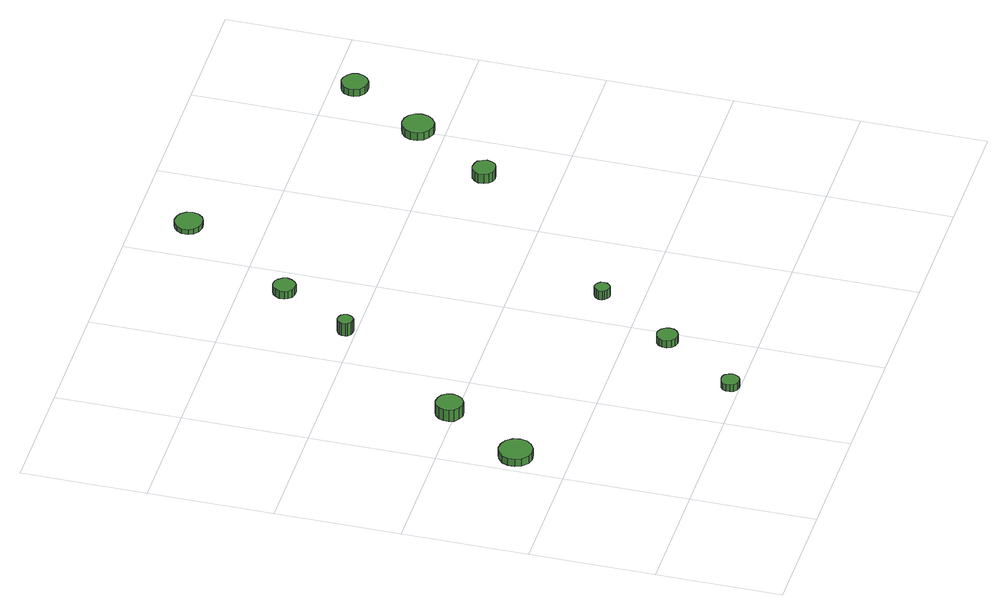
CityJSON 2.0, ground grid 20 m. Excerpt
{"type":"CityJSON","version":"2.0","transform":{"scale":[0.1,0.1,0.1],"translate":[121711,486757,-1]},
"CityObjects":{
"tree1":{"type":"SolitaryVegetationObject","attributes":{"function":"something"},"geometry":[{"type":"MultiSurface","lod":"1","boundaries":[[[0,1,2,3,4,5,6,7,8,9,10,11,12,13,14]],[[15,16,17,18,19,20,21,22,23,24,25,26,27,28,29]],[[0,29,28,1]],[[1,28,27,2]],[[2,27,26,3]],[[3,26,25,4]],[[4,25,24,5]],[[5,24,23,6]],[[6,23,22,7]],[[7,22,21,8]],[[8,21,20,9]],[[9,20,19,10]],[[10,19,18,11]],[[11,18,17,12]],[[12,17,16,13]],[[13,16,15,14]],[[14,15,29,0]]]}]},
"tree2":{"type":"SolitaryVegetationObject","attributes":{"function":"something"},"geometry":[{"type":"MultiSurface","lod":"1","boundaries":[[[30,31,32,33,34,35,36,37,38,39,40,41,42,43,44]],[[45,46,47,48,49,50,51,52,53,54,55,56,57,58,59]],[[30,59,58,31]],[[31,58,57,32]],[[32,57,56,33]],[[33,56,55,34]],[[34,55,54,35]],[[35,54,53,36]],[[36,53,52,37]],[[37,52,51,38]],[[38,51,50,39]],[[39,50,49,40]],[[40,49,48,41]],[[41,48,47,42]],[[42,47,46,43]],[[43,46,45,44]],[[44,45,59,30]]]}]},
"tree3":{"type":"SolitaryVegetationObject","attributes":{"function":"something"},"geometry":[{"type":"MultiSurface","lod":"1","boundaries":[[[60,61,62,63,64,65,66,67,68,69,70,71,72,73,74]],[[75,76,77,78,79,80,81,82,83,84,85,86,87,88,89]],[[60,89,88,61]],[[61,88,87,62]],[[62,87,86,63]],[[63,86,85,64]],[[64,85,84,65]],[[65,84,83,66]],[[66,83,82,67]],[[67,82,81,68]],[[68,81,80,69]],[[69,80,79,70]],[[70,79,78,71]],[[71,78,77,72]],[[72,77,76,73]],[[73,76,75,74]],[[74,75,89,60]]]}]},
"tree4":{"type":"SolitaryVegetationObject","attributes":{"function":"something"},"geometry":[{"type":"MultiSurface","lod":"1","boundaries":[[[90,91,92,93,94,95,96,97,98,99,100,101,102,103,104]],[[105,106,107,108,109,110,111,112,113,114,115,116,117,118,119]],[[90,119,118,91]],[[91,118,117,92]],[[92,117,116,93]],[[93,116,115,94]],[[94,115,114,95]],[[95,114,113,96]],[[96,113,112,97]],[[97,112,111,98]],[[98,111,110,99]],[[99,110,109,100]],[[100,109,108,101]],[[101,108,107,102]],[[102,107,106,103]],[[103,106,105,104]],[[104,105,119,90]]]}]},
"tree5":{"type":"SolitaryVegetationObject","attributes":{"function":"something"},"geometry":[{"type":"MultiSurface","lod":"1","boundaries":[[[120,121,122,123,124,125,126,127,128,129,130,131,132,133,134]],[[135,136,137,138,139,140,141,142,143,144,145,146,147,148,149]],[[120,149,148,121]],[[121,148,147,122]],[[122,147,146,123]],[[123,146,145,124]],[[124,145,144,125]],[[125,144,143,126]],[[126,143,142,127]],[[127,142,141,128]],[[128,141,140,129]],[[129,140,139,130]],[[130,139,138,131]],[[131,138,137,132]],[[132,137,136,133]],[[133,136,135,134]],[[134,135,149,120]]]}]},
"tree6":{"type":"SolitaryVegetationObject","attributes":{"function":"something"},"geometry":[{"type":"MultiSurface","lod":"1","boundaries":[[[150,151,152,153,154,155,156,157,158,159,160,161,162,163,164]],[[165,166,167,168,169,170,171,172,173,174,175,176,177,178,179]],[[150,179,178,151]],[[151,178,177,152]],[[152,177,176,153]],[[153,176,175,154]],[[154,175,174,155]],[[155,174,173,156]],[[156,173,172,157]],[[157,172,171,158]],[[158,171,170,159]],[[159,170,169,160]],[[160,169,168,161]],[[161,168,167,162]],[[162,167,166,163]],[[163,166,165,164]],[[164,165,179,150]]]}]},
"tree7":{"type":"SolitaryVegetationObject","attributes":{"function":"something"},"geometry":[{"type":"MultiSurface","lod":"1","boundaries":[[[180,181,182,183,184,185,186,187,188,189,190,191,192,193,194]],[[195,196,197,198,199,200,201,202,203,204,205,206,207,208,209]],[[180,209,208,181]],[[181,208,207,182]],[[182,207,206,183]],[[183,206,205,184]],[[184,205,204,185]],[[185,204,203,186]],[[186,203,202,187]],[[187,202,201,188]],[[188,201,200,189]],[[189,200,199,190]],[[190,199,198,191]],[[191,198,197,192]],[[192,197,196,193]],[[193,196,195,194]],[[194,195,209,180]]]}]},
"tree8":{"type":"SolitaryVegetationObject","attributes":{"function":"something"}},
"tree9":{"type":"SolitaryVegetationObject","attributes":{"function":"something"}},
"tree10":{"type":"SolitaryVegetationObject","attributes":{"function":"something"},"geometry":[{"type":"MultiSurface","lod":"1","boundaries":[[[210,211,212,213,214,215,216,217,218,219,220,221,222,223,224]],[[225,226,227,228,229,230,231,232,233,234,235,236,237,238,239]],[[210,239,238,211]],[[211,238,237,212]],[[212,237,236,213]],[[213,236,235,214]],[[214,235,234,215]],[[215,234,233,216]],[[216,233,232,217]],[[217,232,231,218]],[[218,231,230,219]],[[219,230,229,220]],[[220,229,228,221]],[[221,228,227,222]],[[222,227,226,223]],[[223,226,225,224]],[[224,225,239,210]]]}]},
"tree11":{"type":"SolitaryVegetationObject","attributes":{"function":"something"},"geometry":[{"type":"MultiSurface","lod":"1","boundaries":[[[240,241,242,243,244,245,246,247,248,249,250,251,252,253,254]],[[255,256,257,258,259,260,261,262,263,264,265,266,267,268,269]],[[240,269,268,241]],[[241,268,267,242]],[[242,267,266,243]],[[243,266,265,244]],[[244,265,264,245]],[[245,264,263,246]],[[246,263,262,247]],[[247,262,261,248]],[[248,261,260,249]],[[249,260,259,250]],[[250,259,258,251]],[[251,258,257,252]],[[252,257,256,253]],[[253,256,255,254]],[[254,255,269,240]]]}]},
"tree12":{"type":"SolitaryVegetationObject","attributes":{"function":"something"},"geometry":[{"type":"MultiSurface","lod":"1","boundaries":[[[270,271,272,273,274,275,276,277,278,279,280,281,282,283,284]],[[285,286,287,288,289,290,291,292,293,294,295,296,297,298,299]],[[270,299,298,271]],[[271,298,297,272]],[[272,297,296,273]],[[273,296,295,274]],[[274,295,294,275]],[[275,294,293,276]],[[276,293,292,277]],[[277,292,291,278]],[[278,291,290,279]],[[279,290,289,280]],[[280,289,288,281]],[[281,288,287,282]],[[282,287,286,283]],[[283,286,285,284]],[[284,285,299,270]]]}]},
"tree13":{"type":"SolitaryVegetationObject","attributes":{"function":"something"},"geometry":[{"type":"MultiSurface","lod":"1","boundaries":[[[300,301,302,303,304,305,306,307,308,309,310,311,312,313,314]],[[315,316,317,318,319,320,321,322,323,324,325,326,327,328,329]],[[300,329,328,301]],[[301,328,327,302]],[[302,327,326,303]],[[303,326,325,304]],[[304,325,324,305]],[[305,324,323,306]],[[306,323,322,307]],[[307,322,321,308]],[[308,321,320,309]],[[309,320,319,310]],[[310,319,318,311]],[[311,318,317,312]],[[312,317,316,313]],[[313,316,315,314]],[[314,315,329,300]]]}]}
},
"vertices":[
[63,284,21],[61,294,21],[54,304,21],[44,309,21],[33,310,21],[23,307,21],[14,299,21],[10,289,21],[10,278,21],[14,268,21],[23,260,21],[33,257,21],[44,258,21],[54,264,21],[61,273,21],[61,273,8],[54,264,8],[44,258,8],[33,257,8],[23,260,8],[14,268,8],[10,278,8],[10,289,8],[14,299,8],[23,307,8],[33,310,8],[44,309,8],[54,304,8],[61,294,8],[63,284,8],
[138,410,28],[136,419,28],[131,426,28],[123,430,28],[114,431,28],[106,428,28],[99,422,28],[96,414,28],[96,405,28],[99,397,28],[106,391,28],[114,388,28],[123,389,28],[131,394,28],[136,401,28],[136,401,7],[131,394,7],[123,389,7],[114,388,7],[106,391,7],[99,397,7],[96,405,7],[96,414,7],[99,422,7],[106,428,7],[114,431,7],[123,430,7],[131,426,7],[136,419,7],[138,410,7],
[310,16,19],[308,22,19],[305,27,19],[300,30,19],[294,30,19],[288,28,19],[283,24,19],[281,19,19],[281,13,19],[283,7,19],[288,3,19],[294,1,19],[300,2,19],[305,5,19],[308,10,19],[308,10,7],[305,5,7],[300,2,7],[294,1,7],[288,3,7],[283,7,7],[281,13,7],[281,19,7],[283,24,7],[288,28,7],[294,30,7],[300,30,7],[305,27,7],[308,22,7],[310,16,7],
[397,138,20],[396,144,20],[391,150,20],[385,154,20],[379,154,20],[372,152,20],[367,148,20],[364,141,20],[364,134,20],[367,128,20],[372,123,20],[379,121,20],[385,122,20],[391,125,20],[396,131,20],[396,131,7],[391,125,7],[385,122,7],[379,121,7],[372,123,7],[367,128,7],[364,134,7],[364,141,7],[367,148,7],[372,152,7],[379,154,7],[385,154,7],[391,150,7],[396,144,7],[397,138,7],
[290,617,30],[289,622,30],[286,626,30],[282,628,30],[277,629,30],[272,627,30],[268,624,30],[266,619,30],[266,614,30],[268,610,30],[272,606,30],[277,605,30],[282,605,30],[286,608,30],[289,612,30],[289,612,7],[286,608,7],[282,605,7],[277,605,7],[272,606,7],[268,610,7],[266,614,7],[266,619,7],[268,624,7],[272,627,7],[277,629,7],[282,628,7],[286,626,7],[289,622,7],[290,617,7],
[480,264,23],[479,269,23],[476,273,23],[472,275,23],[467,276,23],[462,274,23],[459,271,23],[457,266,23],[457,261,23],[459,257,23],[462,254,23],[467,252,23],[472,252,23],[476,255,23],[479,259,23],[479,259,7],[476,255,7],[472,252,7],[467,252,7],[462,254,7],[459,257,7],[457,261,7],[457,266,7],[459,271,7],[462,274,7],[467,276,7],[472,275,7],[476,273,7],[479,269,7],[480,264,7],
[368,732,21],[366,739,21],[362,745,21],[356,749,21],[348,750,21],[341,747,21],[336,742,21],[333,736,21],[333,728,21],[336,722,21],[341,717,21],[348,715,21],[356,715,21],[362,719,21],[366,725,21],[366,725,7],[362,719,7],[356,715,7],[348,715,7],[341,717,7],[336,722,7],[333,728,7],[333,736,7],[336,742,7],[341,747,7],[348,750,7],[356,749,7],[362,745,7],[366,739,7],[368,732,7],
[501,917,15],[499,926,15],[493,934,15],[485,938,15],[476,939,15],[467,936,15],[460,930,15],[456,922,15],[456,912,15],[460,904,15],[467,898,15],[476,895,15],[485,896,15],[493,900,15],[499,908,15],[499,908,6],[493,900,6],[485,896,6],[476,895,6],[467,898,6],[460,904,6],[456,912,6],[456,922,6],[460,930,6],[467,936,6],[476,939,6],[485,938,6],[493,934,6],[499,926,6],[501,917,6],
[734,516,24],[732,523,24],[728,530,24],[721,533,24],[713,534,24],[706,532,24],[700,527,24],[697,520,24],[697,512,24],[700,505,24],[706,500,24],[713,498,24],[721,499,24],[728,502,24],[732,508,24],[732,508,7],[728,502,7],[721,499,7],[713,498,7],[706,500,7],[700,505,7],[697,512,7],[697,520,7],[700,527,7],[706,532,7],[713,534,7],[721,533,7],[728,530,7],[732,523,7],[734,516,7],
[826,643,21],[824,654,21],[818,662,21],[809,667,21],[799,668,21],[789,665,21],[781,658,21],[777,649,21],[777,638,21],[781,629,21],[789,622,21],[799,618,21],[809,619,21],[818,625,21],[824,633,21],[824,633,7],[818,625,7],[809,619,7],[799,618,7],[789,622,7],[781,629,7],[777,638,7],[777,649,7],[781,658,7],[789,665,7],[799,668,7],[809,667,7],[818,662,7],[824,654,7],[826,643,7],
[902,764,20],[900,773,20],[895,779,20],[887,784,20],[879,785,20],[871,782,20],[864,776,20],[861,768,20],[861,760,20],[864,752,20],[871,746,20],[879,744,20],[887,744,20],[895,749,20],[900,756,20],[900,756,7],[895,749,7],[887,744,7],[879,744,7],[871,746,7],[864,752,7],[861,760,7],[861,768,7],[864,776,7],[871,782,7],[879,785,7],[887,784,7],[895,779,7],[900,773,7],[902,764,7]
]}
